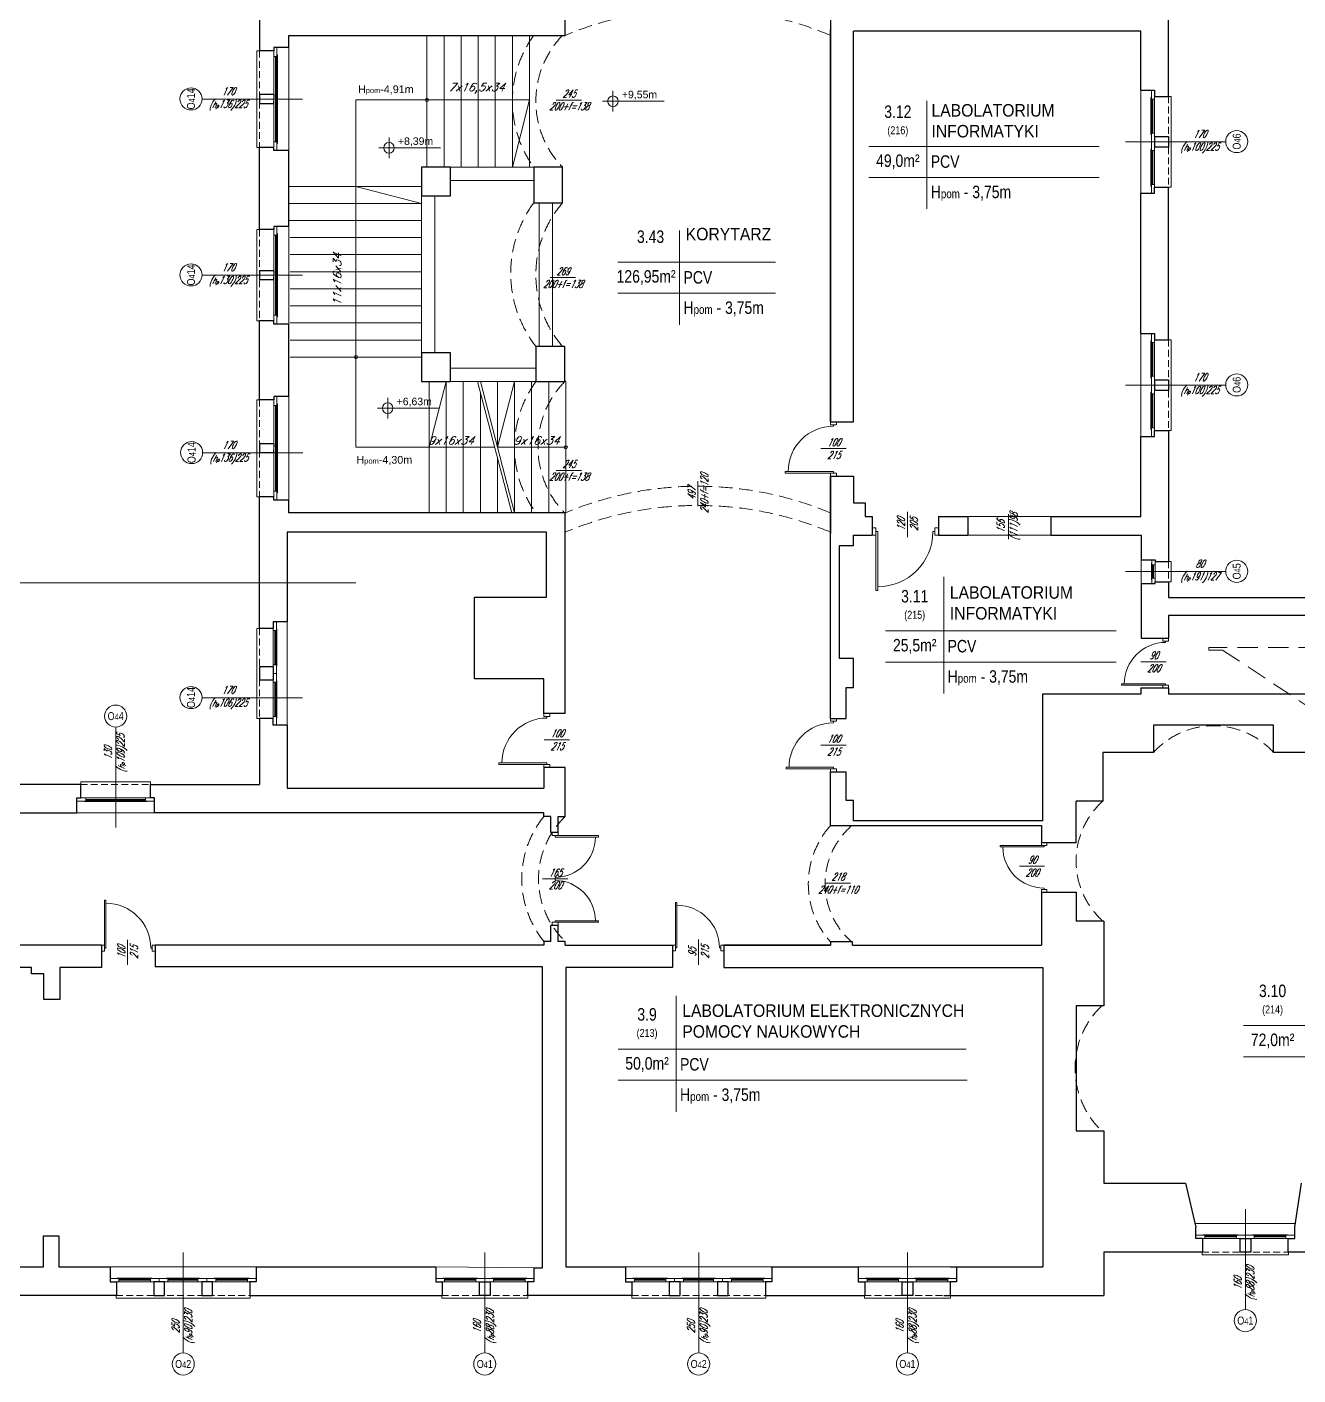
# Model space of a CAD drawing. Header units: millimetres. Extents: x -18485 to 40303, y -22087 to 35064.
# Drawn here: x 11723 to 14104, y -2939 to -413 of the extents above; entities that cross this region are included whole.
import ezdxf
from ezdxf.enums import TextEntityAlignment as Align

# ---------------------------------------------------------------- set-up
doc = ezdxf.new("R2010")
doc.units = ezdxf.units.MM
doc.linetypes.add('DASHED', pattern=[19.05, 12.7, -6.35])
doc.layers.get('0').update_dxf_attribs({"lineweight": 25})
for name, color, linetype, lineweight in [('03-01_okna', 5, 'Continuous', 15), ('03_drzwi', 1, 'Continuous', 0), ('04-1_widok', 251, 'Continuous', 5), ('04-2_nad', 251, 'DASHED', 5), ('05-03_opis', 10, 'Continuous', 5), ('21 piętro II - ściany', 2, 'Continuous', 30), ('inw03-02_schody', 6, 'Continuous', 5)]:
    doc.layers.add(name, color=color, linetype=linetype, lineweight=lineweight)
doc.styles.add('arial', font='arial.ttf')
doc.styles.add('ariel', font='arial.ttf', dxfattribs={"width": 0.8})
doc.styles.add('ariel_wym', font='simplex.shx', dxfattribs={"width": 0.65, "oblique": 25})

# ---------------------------------------------------------------- blocks, each defined once
blk = doc.blocks.new('*U1445')
blk.add_line((0, 0.375), (0, 0.4))
at = {"ltscale": 0.8}
blk.add_lwpolyline([(-0.05, 0.4), (-0.05, 0.45), (0.05, 0.45), (0.05, 0.4)], close=True, dxfattribs=at)
blk.add_lwpolyline([(0, -0.4), (0, -0.375), (-0.8, -0.375), (-0.8, -0.4), (-0.05, -0.4), (0.05, -0.4), (0.05, -0.45), (-0.05, -0.45), (-0.05, -0.4)])
blk.add_arc((0, -0.375), 0.75, 90, 180)
blk = doc.blocks.new('*U1446')
for p, q in [((0, -0.025), (0, 0.025)), ((0, -0.675), (0, -0.7))]:
    blk.add_line(p, q)
for points in [[(0, 0.7), (0, 0.675), (0.7, 0.675), (0.7, 0.7), (0.05, 0.7), (-0.05, 0.7), (-0.05, 0.75), (0.05, 0.75), (0.05, 0.7)], [(0, -0.7), (0, -0.675), (0.7, -0.675), (0.7, -0.7), (0.05, -0.7), (-0.05, -0.7), (-0.05, -0.75), (0.05, -0.75), (0.05, -0.7)]]:
    blk.add_lwpolyline(points)
for centre, start, end in [((0, 0.675), 270, 0), ((0, -0.675), 0, 90)]:
    blk.add_arc(centre, 0.65, start, end)
blk = doc.blocks.new('kota rzutowa')
at = {"ltscale": 0.5}
for p, q in [((-20.6, 0), (102.8, 0)), ((0, -20.6), (0, 20.6))]:
    blk.add_line(p, q, dxfattribs=at)
blk.add_circle((0, 0), 10.6, dxfattribs=at)
at = {"ltscale": 0.5, "style": 'arial'}
blk.add_attdef('POZ._POSADKI_WYKOŃCZONWJ', text='', height=15, dxfattribs=at).set_placement((17.9, 1.4), align=Align.BOTTOM_LEFT)
blk.add_attdef('POZ._POSADZKI_KONSTRUKCJA', text='', height=15, dxfattribs=at).set_placement((17, -5), align=Align.TOP_LEFT)

msp = doc.modelspace()

# ---------------------------------------------------------------- linework, layer by layer
at = {"layer": '03-01_okna', "linetype": 'Continuous', "lineweight": 0}
for p, q in [((12158.6, -457.4), (12153.6, -457.4)), ((12153.6, -457.4), (12153.6, -638.4)), ((12185.6, -627.9), (12185.6, -467.9)), ((12188.6, -467.9), (12188.6, -627.9)), ((12192.6, -468.9), (12188.6, -468.9)), ((12190.1, -468.9), (12190.1, -626.9)), ((12190.6, -468.9), (12190.6, -626.9)), ((13828.6, -548.9), (13832.6, -548.9)), ((13830.6, -548.9), (13830.6, -610.4)), ((13831.1, -548.9), (13831.1, -610.4)), ((13832.6, -547.9), (13832.6, -611.4)), ((13835.6, -611.4), (13835.6, -547.9)), ((13861.6, -542.9), (13866.6, -542.9)), ((13866.6, -542.9), (13866.6, -712.9)), ((12192.6, -626.9), (12188.6, -626.9)), ((13828.6, -610.4), (13832.6, -610.4)), ((12158.6, -638.4), (12153.6, -638.4)), ((13828.6, -645.4), (13832.6, -645.4)), ((13830.6, -706.9), (13830.6, -645.4)), ((13831.1, -706.9), (13831.1, -645.4)), ((13832.6, -707.9), (13832.6, -644.4)), ((13835.6, -644.4), (13835.6, -707.9)), ((13828.6, -706.9), (13832.6, -706.9)), ((13861.6, -712.9), (13866.6, -712.9)), ((12153.6, -792.4), (12153.6, -963.4)), ((12158.6, -792.4), (12153.6, -792.4)), ((12185.6, -952.9), (12185.6, -802.9)), ((12188.6, -802.9), (12188.6, -952.9)), ((12192.6, -803.9), (12188.6, -803.9)), ((12190.1, -803.9), (12190.1, -951.9)), ((12190.6, -803.9), (12190.6, -951.9)), ((12192.6, -951.9), (12188.6, -951.9)), ((12158.6, -963.4), (12153.6, -963.4)), ((13828.6, -1004.9), (13832.6, -1004.9)), ((13830.6, -1004.9), (13830.6, -1066.4)), ((13831.1, -1004.9), (13831.1, -1066.4)), ((13832.6, -1003.9), (13832.6, -1067.4)), ((13835.6, -1067.4), (13835.6, -1003.9)), ((13861.6, -998.9), (13866.6, -998.9)), ((13866.6, -998.9), (13866.6, -1168.9)), ((13828.6, -1066.4), (13832.6, -1066.4)), ((12158.6, -1111.4), (12153.6, -1111.4)), ((12153.6, -1111.4), (12153.6, -1293.4)), ((13828.6, -1101.4), (13832.6, -1101.4)), ((13830.6, -1162.9), (13830.6, -1101.4)), ((13831.1, -1162.9), (13831.1, -1101.4)), ((13832.6, -1163.9), (13832.6, -1100.4)), ((13835.6, -1100.4), (13835.6, -1163.9)), ((12185.6, -1282.9), (12185.6, -1121.9)), ((12188.6, -1121.9), (12188.6, -1282.9)), ((12192.6, -1122.9), (12188.6, -1122.9)), ((12190.1, -1122.9), (12190.1, -1281.9)), ((12190.6, -1122.9), (12190.6, -1281.9)), ((13828.6, -1162.9), (13832.6, -1162.9)), ((13861.6, -1168.9), (13866.6, -1168.9)), ((12192.6, -1281.9), (12188.6, -1281.9)), ((12158.6, -1293.4), (12153.6, -1293.4)), ((13861.6, -1414.4), (13866.6, -1414.4)), ((13866.6, -1414.4), (13866.6, -1452.4)), ((13829.6, -1421.8), (13833.6, -1421.8)), ((13831.6, -1421.8), (13831.6, -1445)), ((13832.1, -1421.8), (13832.1, -1445)), ((13833.6, -1420.8), (13833.6, -1446)), ((13836.6, -1446), (13836.6, -1420.8)), ((13829.6, -1445), (13833.6, -1445)), ((13861.6, -1452.4), (13866.6, -1452.4)), ((12153.6, -1539.9), (12153.6, -1708.9)), ((12158.6, -1539.9), (12153.6, -1539.9)), ((12184.6, -1607.9), (12184.6, -1543.9)), ((12187.6, -1543.9), (12187.6, -1607.9)), ((12191.6, -1544.9), (12187.6, -1544.9)), ((12189.1, -1544.9), (12189.1, -1606.9)), ((12189.6, -1544.9), (12189.6, -1606.9)), ((12191.6, -1606.9), (12187.6, -1606.9)), ((12184.6, -1640.9), (12184.6, -1704.9)), ((12187.6, -1704.9), (12187.6, -1640.9)), ((12191.6, -1641.9), (12187.6, -1641.9)), ((12189.1, -1703.9), (12189.1, -1641.9)), ((12189.6, -1703.9), (12189.6, -1641.9)), ((12158.6, -1708.9), (12153.6, -1708.9)), ((12191.6, -1703.9), (12187.6, -1703.9)), ((11823.9, -1832.4), (11823.9, -1827.4)), ((11823.9, -1827.4), (11954.9, -1827.4)), ((11954.9, -1832.4), (11954.9, -1827.4)), ((11945.4, -1857.4), (11833.4, -1857.4)), ((11833.4, -1860.4), (11945.4, -1860.4)), ((11834.4, -1864.4), (11834.4, -1860.4)), ((11834.4, -1861.9), (11944.4, -1861.9)), ((11834.4, -1862.4), (11944.4, -1862.4)), ((11944.4, -1864.4), (11944.4, -1860.4)), ((13930.7, -2676.1), (13930.7, -2680.1)), ((13930.7, -2678.1), (13988.2, -2678.1)), ((13988.2, -2676.1), (13988.2, -2680.1)), ((14023.2, -2676.1), (14023.2, -2680.1)), ((14080.7, -2678.1), (14023.2, -2678.1)), ((14080.7, -2676.1), (14080.7, -2680.1)), ((13929.7, -2680.1), (13989.2, -2680.1)), ((13989.2, -2683.1), (13929.7, -2683.1)), ((13930.7, -2678.6), (13988.2, -2678.6)), ((14081.7, -2680.1), (14022.2, -2680.1)), ((14022.2, -2683.1), (14081.7, -2683.1)), ((14080.7, -2678.6), (14023.2, -2678.6)), ((13924.7, -2709.1), (13924.7, -2714.1)), ((13924.7, -2714.1), (14086.7, -2714.1)), ((14086.7, -2709.1), (14086.7, -2714.1)), ((11895.4, -2761.4), (11954.4, -2761.4)), ((11954.4, -2764.4), (11895.4, -2764.4)), ((11896.4, -2757.4), (11896.4, -2761.4)), ((11896.4, -2759.4), (11953.4, -2759.4)), ((11896.4, -2759.9), (11953.4, -2759.9)), ((11953.4, -2757.4), (11953.4, -2761.4)), ((12043.5, -2761.4), (11987.4, -2761.4)), ((11987.4, -2764.4), (12043.5, -2764.4)), ((11988.4, -2757.4), (11988.4, -2761.4)), ((12042.5, -2759.4), (11988.4, -2759.4)), ((12042.5, -2759.9), (11988.4, -2759.9)), ((12042.5, -2757.4), (12042.5, -2761.4)), ((12077.2, -2761.4), (12136.4, -2761.4)), ((12136.4, -2764.4), (12077.2, -2764.4)), ((12078.2, -2757.4), (12078.2, -2761.4)), ((12078.2, -2759.4), (12135.4, -2759.4)), ((12078.2, -2759.9), (12135.4, -2759.9)), ((12135.4, -2757.4), (12135.4, -2761.4)), ((12505.4, -2761.4), (12564.4, -2761.4)), ((12564.4, -2764.4), (12505.4, -2764.4)), ((12506.4, -2757.4), (12506.4, -2761.4)), ((12506.4, -2759.4), (12563.4, -2759.4)), ((12506.4, -2759.9), (12563.4, -2759.9)), ((12563.4, -2757.4), (12563.4, -2761.4)), ((12656.4, -2761.4), (12597.4, -2761.4)), ((12597.4, -2764.4), (12656.4, -2764.4)), ((12598.4, -2757.4), (12598.4, -2761.4)), ((12655.4, -2759.4), (12598.4, -2759.4)), ((12655.4, -2759.9), (12598.4, -2759.9)), ((12655.4, -2757.4), (12655.4, -2761.4)), ((12861.1, -2761.4), (12920.1, -2761.4)), ((12920.1, -2764.4), (12861.1, -2764.4)), ((12862.1, -2757.4), (12862.1, -2761.4)), ((12862.1, -2759.4), (12919.1, -2759.4)), ((12862.1, -2759.9), (12919.1, -2759.9)), ((12919.1, -2757.4), (12919.1, -2761.4)), ((13009.2, -2761.4), (12953.1, -2761.4)), ((12953.1, -2764.4), (13009.2, -2764.4)), ((12954.1, -2757.4), (12954.1, -2761.4)), ((13008.2, -2759.4), (12954.1, -2759.4)), ((13008.2, -2759.9), (12954.1, -2759.9)), ((13008.2, -2757.4), (13008.2, -2761.4)), ((13043, -2761.4), (13102.1, -2761.4)), ((13102.1, -2764.4), (13043, -2764.4)), ((13044, -2757.4), (13044, -2761.4)), ((13044, -2759.4), (13101.1, -2759.4)), ((13044, -2759.9), (13101.1, -2759.9)), ((13101.1, -2757.4), (13101.1, -2761.4)), ((13297.1, -2761.4), (13356.1, -2761.4)), ((13356.1, -2764.4), (13297.1, -2764.4)), ((13298.1, -2757.4), (13298.1, -2761.4)), ((13298.1, -2759.4), (13355.1, -2759.4)), ((13298.1, -2759.9), (13355.1, -2759.9)), ((13355.1, -2757.4), (13355.1, -2761.4)), ((13448.1, -2761.4), (13389.1, -2761.4)), ((13389.1, -2764.4), (13448.1, -2764.4)), ((13390.1, -2757.4), (13390.1, -2761.4)), ((13447.1, -2759.4), (13390.1, -2759.4)), ((13447.1, -2759.9), (13390.1, -2759.9)), ((13447.1, -2757.4), (13447.1, -2761.4)), ((11890.4, -2790.4), (11890.4, -2795.4)), ((11890.4, -2795.4), (12141.4, -2795.4)), ((12141.4, -2790.4), (12141.4, -2795.4)), ((12500.4, -2790.4), (12500.4, -2795.4)), ((12500.4, -2795.4), (12661.4, -2795.4)), ((12661.4, -2790.4), (12661.4, -2795.4)), ((12856.1, -2790.4), (12856.1, -2795.4)), ((12856.1, -2795.4), (13107.1, -2795.4)), ((13107.1, -2790.4), (13107.1, -2795.4)), ((13292.1, -2790.4), (13292.1, -2795.4)), ((13292.1, -2795.4), (13453.1, -2795.4)), ((13453.1, -2790.4), (13453.1, -2795.4))]:
    msp.add_line(p, q, dxfattribs=at)
at = {"layer": '03-01_okna', "linetype": 'DASHED'}
for p, q in [((12158.6, -457.4), (12158.6, -638.4)), ((13861.6, -542.9), (13861.6, -712.9)), ((12158.6, -792.4), (12158.6, -963.4)), ((13861.6, -998.9), (13861.6, -1168.9)), ((12158.6, -1111.4), (12158.6, -1293.4)), ((13861.6, -1414.4), (13861.6, -1452.4)), ((12158.6, -1539.9), (12158.6, -1708.9)), ((11823.9, -1832.4), (11954.9, -1832.4)), ((13924.7, -2709.1), (14086.7, -2709.1)), ((11890.4, -2790.4), (12141.4, -2790.4)), ((12500.4, -2790.4), (12661.4, -2790.4)), ((12856.1, -2790.4), (13107.1, -2790.4)), ((13292.1, -2790.4), (13453.1, -2790.4))]:
    msp.add_line(p, q, dxfattribs=at)
at = {"layer": '03-01_okna', "linetype": 'Continuous', "lineweight": 0}
for points in [[(12191.6, -467.9), (12191.6, -451.4), (12185.6, -451.4), (12185.6, -467.9)], [(13829.6, -547.9), (13829.6, -531.4), (13835.6, -531.4), (13835.6, -547.9)], [(12191.6, -644.4), (12191.6, -627.9), (12185.6, -627.9), (12185.6, -644.4)], [(13829.6, -627.9), (13829.6, -611.4), (13835.6, -611.4), (13835.6, -627.9)], [(13829.6, -627.9), (13829.6, -644.4), (13835.6, -644.4), (13835.6, -627.9)], [(13829.6, -707.9), (13829.6, -724.4), (13835.6, -724.4), (13835.6, -707.9)], [(12191.6, -802.9), (12191.6, -786.4), (12185.6, -786.4), (12185.6, -802.9)], [(12191.6, -969.4), (12191.6, -952.9), (12185.6, -952.9), (12185.6, -969.4)], [(13829.6, -1003.9), (13829.6, -987.4), (13835.6, -987.4), (13835.6, -1003.9)], [(13829.6, -1083.9), (13829.6, -1067.4), (13835.6, -1067.4), (13835.6, -1083.9)], [(13829.6, -1083.9), (13829.6, -1100.4), (13835.6, -1100.4), (13835.6, -1083.9)], [(12191.6, -1121.9), (12191.6, -1105.4), (12185.6, -1105.4), (12185.6, -1121.9)], [(13829.6, -1163.9), (13829.6, -1180.4), (13835.6, -1180.4), (13835.6, -1163.9)], [(12191.6, -1299.4), (12191.6, -1282.9), (12185.6, -1282.9), (12185.6, -1299.4)], [(13830.6, -1420.8), (13830.6, -1411.4), (13836.6, -1411.4), (13836.6, -1420.8)], [(13830.6, -1455.4), (13830.6, -1446), (13836.6, -1446), (13836.6, -1455.4)], [(12190.6, -1543.9), (12190.6, -1527.4), (12184.6, -1527.4), (12184.6, -1543.9)], [(12190.6, -1624.4), (12190.6, -1607.9), (12184.6, -1607.9), (12184.6, -1624.4)], [(12190.6, -1624.4), (12190.6, -1640.9), (12184.6, -1640.9), (12184.6, -1624.4)], [(12190.6, -1704.9), (12190.6, -1721.4), (12184.6, -1721.4), (12184.6, -1704.9)], [(11833.4, -1863.4), (11816.9, -1863.4), (11816.9, -1857.4), (11833.4, -1857.4)], [(11961.9, -1863.4), (11945.4, -1863.4), (11945.4, -1857.4), (11961.9, -1857.4)], [(13929.7, -2677.1), (13913.2, -2677.1), (13913.2, -2683.1), (13929.7, -2683.1)], [(14005.7, -2677.1), (13989.2, -2677.1), (13989.2, -2683.1), (14005.7, -2683.1)], [(14005.7, -2677.1), (14022.2, -2677.1), (14022.2, -2683.1), (14005.7, -2683.1)], [(14081.7, -2677.1), (14098.2, -2677.1), (14098.2, -2683.1), (14081.7, -2683.1)], [(11895.4, -2758.4), (11878.9, -2758.4), (11878.9, -2764.4), (11895.4, -2764.4)], [(11970.9, -2758.4), (11954.4, -2758.4), (11954.4, -2764.4), (11970.9, -2764.4)], [(11970.9, -2758.4), (11987.4, -2758.4), (11987.4, -2764.4), (11970.9, -2764.4)], [(12043.5, -2758.4), (12060.4, -2758.4), (12060.4, -2764.4), (12043.5, -2764.4)], [(12077.2, -2758.4), (12060.4, -2758.4), (12060.4, -2764.4), (12077.2, -2764.4)], [(12152.9, -2758.4), (12136.4, -2758.4), (12136.4, -2764.4), (12152.9, -2764.4)], [(12505.4, -2758.4), (12488.9, -2758.4), (12488.9, -2764.4), (12505.4, -2764.4)], [(12580.9, -2758.4), (12564.4, -2758.4), (12564.4, -2764.4), (12580.9, -2764.4)], [(12580.9, -2758.4), (12597.4, -2758.4), (12597.4, -2764.4), (12580.9, -2764.4)], [(12656.4, -2758.4), (12672.9, -2758.4), (12672.9, -2764.4), (12656.4, -2764.4)], [(12861.1, -2758.4), (12844.6, -2758.4), (12844.6, -2764.4), (12861.1, -2764.4)], [(12936.6, -2758.4), (12920.1, -2758.4), (12920.1, -2764.4), (12936.6, -2764.4)], [(12936.6, -2758.4), (12953.1, -2758.4), (12953.1, -2764.4), (12936.6, -2764.4)], [(13009.2, -2758.4), (13026.1, -2758.4), (13026.1, -2764.4), (13009.2, -2764.4)], [(13043, -2758.4), (13026.1, -2758.4), (13026.1, -2764.4), (13043, -2764.4)], [(13118.6, -2758.4), (13102.1, -2758.4), (13102.1, -2764.4), (13118.6, -2764.4)], [(13297.1, -2758.4), (13280.6, -2758.4), (13280.6, -2764.4), (13297.1, -2764.4)], [(13372.6, -2758.4), (13356.1, -2758.4), (13356.1, -2764.4), (13372.6, -2764.4)], [(13372.6, -2758.4), (13389.1, -2758.4), (13389.1, -2764.4), (13372.6, -2764.4)], [(13448.1, -2758.4), (13464.6, -2758.4), (13464.6, -2764.4), (13448.1, -2764.4)]]:
    msp.add_lwpolyline(points, close=True, dxfattribs=at)
for points in [[(12191.6, -464.9), (12192.6, -464.9), (12192.6, -630.9), (12191.6, -630.9)], [(13829.6, -544.9), (13828.6, -544.9), (13828.6, -614.4), (13829.6, -614.4)], [(13829.6, -710.9), (13828.6, -710.9), (13828.6, -641.4), (13829.6, -641.4)], [(12191.6, -799.9), (12192.6, -799.9), (12192.6, -955.9), (12191.6, -955.9)], [(13829.6, -1000.9), (13828.6, -1000.9), (13828.6, -1070.4), (13829.6, -1070.4)], [(13829.6, -1166.9), (13828.6, -1166.9), (13828.6, -1097.4), (13829.6, -1097.4)], [(12191.6, -1118.9), (12192.6, -1118.9), (12192.6, -1285.9), (12191.6, -1285.9)], [(13830.6, -1417.8), (13829.6, -1417.8), (13829.6, -1449), (13830.6, -1449)], [(12190.6, -1540.9), (12191.6, -1540.9), (12191.6, -1610.9), (12190.6, -1610.9)], [(12190.6, -1707.9), (12191.6, -1707.9), (12191.6, -1637.9), (12190.6, -1637.9)], [(11830.4, -1863.4), (11830.4, -1864.4), (11948.4, -1864.4), (11948.4, -1863.4)], [(13926.7, -2677.1), (13926.7, -2676.1), (13992.2, -2676.1), (13992.2, -2677.1)], [(14084.7, -2677.1), (14084.7, -2676.1), (14019.2, -2676.1), (14019.2, -2677.1)], [(11892.4, -2758.4), (11892.4, -2757.4), (11957.4, -2757.4), (11957.4, -2758.4)], [(12046.5, -2758.4), (12046.5, -2757.4), (11984.4, -2757.4), (11984.4, -2758.4)], [(12074.2, -2758.4), (12074.2, -2757.4), (12139.4, -2757.4), (12139.4, -2758.4)], [(12502.4, -2758.4), (12502.4, -2757.4), (12567.4, -2757.4), (12567.4, -2758.4)], [(12659.4, -2758.4), (12659.4, -2757.4), (12594.4, -2757.4), (12594.4, -2758.4)], [(12858.1, -2758.4), (12858.1, -2757.4), (12923.1, -2757.4), (12923.1, -2758.4)], [(13012.2, -2758.4), (13012.2, -2757.4), (12950.1, -2757.4), (12950.1, -2758.4)], [(13040, -2758.4), (13040, -2757.4), (13105.1, -2757.4), (13105.1, -2758.4)], [(13294.1, -2758.4), (13294.1, -2757.4), (13359.1, -2757.4), (13359.1, -2758.4)], [(13451.1, -2758.4), (13451.1, -2757.4), (13386.1, -2757.4), (13386.1, -2758.4)]]:
    msp.add_lwpolyline(points, dxfattribs=at)
at = {"layer": '04-1_widok'}
for p, q in [((12213.6, -644.4), (12213.6, -451.4)), ((13809.6, -724.4), (13809.6, -531.4)), ((12672.6, -675.4), (12516.6, -675.4)), ((12516.6, -700.4), (12672.6, -700.4)), ((12462.6, -729.4), (12462.6, -1023.4)), ((12487.6, -1023.4), (12487.6, -729.4)), ((12682.6, -742.4), (12682.6, -1011.4)), ((12707.6, -742.4), (12707.6, -1011.4)), ((12213.6, -969.4), (12213.6, -786.4)), ((13809.6, -1180.4), (13809.6, -987.4)), ((12516.6, -1052.4), (12676.6, -1052.4)), ((12676.6, -1077.4), (12516.6, -1077.4)), ((12213.6, -1299.4), (12213.6, -1105.4)), ((13485.6, -1330.4), (13641.6, -1330.4)), ((13485.6, -1365.4), (13641.6, -1365.4)), ((13810.6, -1455.4), (13810.6, -1411.4)), ((12210.6, -1721.4), (12210.6, -1527.4)), ((11961.9, -1885.4), (11816.9, -1885.4)), ((14098.2, -2655.1), (13913.2, -2655.1)), ((12152.9, -2736.4), (11878.9, -2736.4)), ((12672.9, -2738.4), (12488.9, -2736.4)), ((13118.6, -2736.4), (12844.6, -2736.4)), ((13464.6, -2736.4), (13280.6, -2736.4))]:
    msp.add_line(p, q, dxfattribs=at)
at = {"layer": '04-2_nad', "ltscale": 3}
msp.add_lwpolyline([(13937, -1575.5), (13937, -1580.5), (13963.1, -1580.5), (14154.5, -1706.8), (14345.9, -1580.5), (14372, -1580.5), (14372, -1575.5)], close=True, dxfattribs=at)
at = {"layer": '04-2_nad', "ltscale": 2}
for centre, radius, start, end in [((12980.1, -1020.9), 642.5, 67.2471, 112.7529), ((12843.3, -551.9), 210.7, 144.1071, 215.8929), ((12854.1, -551.9), 177.5, 135.9181, 224.0819), ((12852.5, -874.2), 223, 143.7573, 217.9466), ((12882.5, -876.9), 205.9, 139.215, 220.785), ((12845.7, -1200.4), 209.1, 143.9706, 216.0294), ((12856.9, -1200.4), 176.3, 135.7561, 224.2439), ((12980.1, -1915.9), 642.5, 67.2471, 112.7529), ((12980.1, -1951.9), 642.5, 67.2471, 112.7529), ((13946.1, -1874), 151.6, 42.075, 137.925), ((13840.2, -1975.9), 151.6, 132.075, 227.925), ((12836.1, -2009.4), 185.9, 141.0088, 218.9912), ((12843.5, -2009.4), 161.9, 133.7211, 226.2789), ((13350.5, -2018.4), 163.5, 138.205, 221.795), ((13361.8, -2018.4), 143.4, 130.5229, 229.4771), ((13848.5, -2364.4), 161.9, 133.7211, 226.2789)]:
    msp.add_arc(centre, radius, start, end, dxfattribs=at)
at = {"layer": '05-03_opis', "lineweight": 0}
for p, q in [((12239.3, -547.9), (12051.3, -547.9)), ((12762, -549.6), (12714.8, -549.6)), ((13780.9, -627.9), (13968.9, -627.9)), ((12239.3, -877.9), (12051.3, -877.9)), ((12750.6, -882.4), (12703.4, -882.4)), ((13780.9, -1083.9), (13968.9, -1083.9)), ((12240.3, -1210.9), (12052.3, -1210.9)), ((13257.8, -1202.9), (13210.6, -1202.9)), ((12762, -1243.6), (12714.8, -1243.6)), ((12980.2, -1263.7), (12980.2, -1310.9)), ((13372.8, -1321.5), (13372.8, -1368.7)), ((13562, -1325.7), (13562, -1372.9)), ((13780.9, -1433.4), (13968.9, -1433.4)), ((13857.2, -1602.4), (13810, -1602.4)), ((12239.3, -1669.9), (12051.3, -1669.9)), ((11889.4, -1913), (11889.4, -1725)), ((12739.6, -1748.7), (12692.4, -1748.7)), ((13257.8, -1758.8), (13210.6, -1758.8)), ((13629.5, -1985.4), (13582.3, -1985.4)), ((12736.3, -2009.4), (12689.1, -2009.4)), ((13265.8, -2017.3), (13218.6, -2017.3)), ((11911.8, -2123.4), (11911.8, -2170.6)), ((12981.5, -2123.1), (12981.5, -2170.3)), ((14005.7, -2628.5), (14005.7, -2816.5)), ((12015.9, -2709.8), (12015.9, -2897.8)), ((12580.9, -2709.8), (12580.9, -2897.8)), ((12981.6, -2709.8), (12981.6, -2897.8)), ((13372.6, -2709.8), (13372.6, -2897.8))]:
    msp.add_line(p, q, dxfattribs=at)
at = {"layer": '05-03_opis'}
for p, q in [((13409.1, -551.1), (13409.1, -753.7)), ((13300.2, -636.5), (13731.9, -636.5)), ((13300.2, -694.8), (13731.9, -694.8)), ((12945.9, -794), (12945.9, -970.7)), ((12830.1, -853.4), (13125.3, -853.4)), ((12830, -911.8), (13125.3, -911.8)), ((11097.5, -1454.6), (12339.4, -1454.6)), ((13440.7, -1443.1), (13440.7, -1661.9)), ((13331.8, -1544.6), (13763.5, -1544.6)), ((13331.8, -1603), (13763.5, -1603)), ((12939.4, -2228.3), (12939.4, -2445.6)), ((14002.3, -2284.2), (14413.3, -2284.2)), ((12830.5, -2328.3), (13482.4, -2328.3)), ((14002.3, -2342.5), (14415.8, -2342.5)), ((12830.5, -2386.7), (13484.6, -2386.7))]:
    msp.add_line(p, q, dxfattribs=at)
at = {"layer": '05-03_opis', "lineweight": 0}
for centre in [(12030.6, -547.4), (13989.6, -627.4), (12030.6, -877.4), (13989.6, -1083.4), (12031.6, -1210.4), (13989.6, -1432.9), (12030.6, -1669.4), (11889.4, -1704.3), (14005.7, -2837.2), (12015.9, -2918.5), (12580.9, -2918.5), (12981.6, -2918.5), (13372.6, -2918.5)]:
    msp.add_circle(centre, 20.7, dxfattribs=at)
at = {"layer": '21 piętro II - ściany'}
for p, q in [((12159.6, -213.9), (12158.6, -457.4)), ((13861.6, -542.9), (13861.6, -282.9)), ((12731.6, -428.4), (12731.6, -316.4)), ((13228.6, -355.4), (13228.6, -1152.4)), ((12213.6, -428.4), (12731.6, -428.4)), ((12213.6, -451.4), (12213.6, -428.4)), ((12216.6, -428.4), (12731.6, -428.4)), ((13228.6, -1152.4), (13228.6, -418)), ((13809.6, -420.4), (13271.6, -420.4)), ((13271.6, -1152.4), (13271.6, -420.4)), ((13809.6, -531.4), (13809.6, -420.4)), ((12185.6, -451.4), (12185.6, -457.4)), ((12213.6, -451.4), (12185.6, -451.4)), ((12185.6, -457.4), (12158.6, -457.4)), ((12159.6, -556.4), (12159.6, -539.4)), ((12185.6, -539.4), (12159.6, -539.4)), ((12185.6, -539.4), (12185.6, -544.9)), ((12185.6, -556.4), (12185.6, -550.9)), ((13809.6, -531.4), (13835.6, -531.4)), ((13835.6, -531.4), (13835.6, -542.9)), ((13835.6, -542.9), (13861.6, -542.9)), ((12185.6, -556.4), (12159.6, -556.4)), ((13835.6, -617.9), (13835.6, -637.9)), ((13835.6, -617.9), (13861.6, -617.9)), ((13861.6, -617.9), (13861.6, -637.9)), ((12158.6, -792.4), (12158.6, -638.4)), ((12185.6, -638.4), (12158.6, -638.4)), ((12185.6, -644.4), (12185.6, -638.4)), ((12213.6, -644.4), (12185.6, -644.4)), ((12213.6, -786.4), (12213.6, -644.4)), ((13861.6, -637.9), (13835.6, -637.9)), ((12462.6, -675.4), (12462.6, -729.4)), ((12516.6, -675.4), (12462.6, -675.4)), ((12516.6, -729.4), (12516.6, -675.4)), ((12672.6, -675.4), (12672.6, -742.4)), ((12726.6, -675.4), (12672.6, -675.4)), ((12726.6, -742.4), (12726.6, -675.4)), ((12462.6, -729.4), (12516.6, -729.4)), ((13809.6, -987.4), (13809.6, -724.4)), ((13809.6, -724.4), (13835.6, -724.4)), ((13835.6, -724.4), (13835.6, -712.9)), ((13835.6, -712.9), (13861.6, -712.9)), ((13861.6, -998.9), (13861.6, -712.9)), ((12672.6, -742.4), (12726.6, -742.4)), ((12185.6, -792.4), (12158.6, -792.4)), ((12185.6, -786.4), (12185.6, -792.4)), ((12213.6, -786.4), (12185.6, -786.4)), ((12159.6, -886.4), (12159.6, -869.4)), ((12185.6, -869.4), (12159.6, -869.4)), ((12185.6, -869.4), (12185.6, -874.9)), ((12185.6, -886.4), (12185.6, -880.9)), ((12185.6, -886.4), (12159.6, -886.4)), ((12185.6, -963.4), (12158.6, -963.4)), ((12158.6, -1111.4), (12158.6, -963.4)), ((12185.6, -969.4), (12185.6, -963.4)), ((12213.6, -969.4), (12185.6, -969.4)), ((12213.6, -1105.4), (12213.6, -969.4)), ((13809.6, -987.4), (13835.6, -987.4)), ((13835.6, -987.4), (13835.6, -998.9)), ((13835.6, -998.9), (13861.6, -998.9)), ((12516.6, -1023.4), (12462.6, -1023.4)), ((12462.6, -1023.4), (12462.6, -1077.4)), ((12516.6, -1077.4), (12516.6, -1023.4)), ((12676.6, -1011.4), (12676.6, -1077.4)), ((12730.6, -1011.4), (12676.6, -1011.4)), ((12730.6, -1077.4), (12730.6, -1011.4)), ((12462.6, -1077.4), (12516.6, -1077.4)), ((12676.6, -1077.4), (12730.6, -1077.4)), ((12732.6, -1077.4), (12730.6, -1077.4)), ((13835.6, -1073.9), (13835.6, -1093.9)), ((13835.6, -1073.9), (13861.6, -1073.9)), ((13861.6, -1073.9), (13861.6, -1093.9)), ((12185.6, -1111.4), (12158.6, -1111.4)), ((12185.6, -1105.4), (12185.6, -1111.4)), ((12213.6, -1105.4), (12185.6, -1105.4)), ((13861.6, -1093.9), (13835.6, -1093.9)), ((13228.6, -1152.4), (13271.6, -1152.4)), ((13809.6, -1330.4), (13809.6, -1180.4)), ((13809.6, -1180.4), (13835.6, -1180.4)), ((13835.6, -1180.4), (13835.6, -1168.9)), ((13835.6, -1168.9), (13861.6, -1168.9)), ((13861.6, -1168.9), (13861.6, -1414.4)), ((12159.6, -1210.9), (12159.6, -1193.9)), ((12185.6, -1193.9), (12159.6, -1193.9)), ((12185.6, -1210.9), (12159.6, -1210.9)), ((12185.6, -1193.9), (12185.6, -1199.4)), ((12185.6, -1210.9), (12185.6, -1205.4)), ((13228.6, -1254.4), (13271.6, -1254.4)), ((13228.6, -1254.4), (13228.6, -1361.9)), ((13228.6, -1708.4), (13228.6, -1254.4)), ((13271.6, -1254.4), (13271.6, -1304.4)), ((12185.6, -1293.4), (12158.6, -1293.4)), ((12158.6, -1539.9), (12158.6, -1293.4)), ((12185.6, -1299.4), (12185.6, -1293.4)), ((12213.6, -1299.4), (12185.6, -1299.4)), ((12213.6, -1323.4), (12213.6, -1299.4)), ((13271.6, -1304.4), (13293.6, -1304.4)), ((13293.6, -1304.4), (13293.6, -1330.4)), ((12730.6, -1323.4), (12213.6, -1323.4)), ((12732.6, -1323.4), (12730.6, -1323.4)), ((12731.6, -1699.4), (12731.6, -1323.4)), ((13293.6, -1330.4), (13306.6, -1330.4)), ((13306.6, -1330.4), (13306.6, -1365.4)), ((13430.6, -1330.4), (13485.6, -1330.4)), ((13430.6, -1330.4), (13430.6, -1365.4)), ((13485.6, -1330.4), (13485.6, -1365.4)), ((13641.6, -1330.4), (13809.6, -1330.4)), ((13641.6, -1330.4), (13641.6, -1365.4)), ((12696.6, -1359.4), (12210.6, -1359.4)), ((12210.6, -1359.4), (12210.6, -1527.4)), ((12696.6, -1481.4), (12696.6, -1359.4)), ((13228.6, -1708.4), (13228.6, -1384.4)), ((13245.6, -1596.4), (13245.6, -1384.4)), ((13245.6, -1384.4), (13271.6, -1384.4)), ((13271.6, -1384.4), (13271.6, -1365.4)), ((13271.6, -1365.4), (13306.6, -1365.4)), ((13430.6, -1365.4), (13485.6, -1365.4)), ((13641.6, -1365.4), (13810.6, -1365.4)), ((13810.6, -1365.4), (13810.6, -1411.4)), ((13810.6, -1411.4), (13836.6, -1411.4)), ((13836.6, -1411.4), (13836.6, -1414.4)), ((13836.6, -1414.4), (13861.6, -1414.4)), ((13810.6, -1455.4), (13810.6, -1558.4)), ((13810.6, -1455.4), (13836.6, -1455.4)), ((13836.6, -1455.4), (13836.6, -1452.4)), ((13836.6, -1452.4), (13861.6, -1452.4)), ((13861.6, -1452.4), (13861.6, -1481.7)), ((12561.6, -1634.4), (12561.6, -1481.4)), ((12561.6, -1481.4), (12696.6, -1481.4)), ((13861.6, -1481.7), (15834.5, -1481.7)), ((13861.6, -1515.4), (13861.6, -1558.4)), ((14545.6, -1515.4), (13861.6, -1515.4)), ((12184.6, -1539.9), (12158.6, -1539.9)), ((12210.6, -1527.4), (12184.6, -1527.4)), ((12184.6, -1527.4), (12184.6, -1539.9)), ((13810.6, -1558.4), (13861.6, -1558.4)), ((12184.6, -1611.9), (12158.6, -1611.9)), ((12158.6, -1611.9), (12158.6, -1636.9)), ((12184.6, -1611.9), (12184.6, -1636.9)), ((13271.6, -1596.4), (13245.6, -1596.4)), ((13271.6, -1650.4), (13271.6, -1596.4)), ((12184.6, -1636.9), (12158.6, -1636.9)), ((12691.6, -1634.4), (12561.6, -1634.4)), ((12691.6, -1699.4), (12691.6, -1634.4)), ((13257.6, -1708.4), (13257.6, -1650.4)), ((13257.6, -1650.4), (13271.6, -1650.4)), ((13809.6, -1663.4), (13625.6, -1663.4)), ((13625.6, -1663.4), (13625.6, -1900.4)), ((13809.6, -1651.4), (13861.6, -1651.4)), ((13809.6, -1651.4), (13809.6, -1663.4)), ((13861.6, -1651.4), (13861.6, -1663.4)), ((14545.6, -1663.4), (13861.6, -1663.4)), ((12184.6, -1708.9), (12158.6, -1708.9)), ((12158.6, -1708.9), (12158.6, -1832.4)), ((12184.6, -1721.4), (12184.6, -1708.9)), ((12731.6, -1699.4), (12691.6, -1699.4)), ((13228.6, -1708.4), (13257.6, -1708.4)), ((12210.6, -1721.4), (12184.6, -1721.4)), ((12210.6, -1721.4), (12210.6, -1839.4)), ((13833.6, -1721.4), (13833.6, -1772.4)), ((14058.6, -1721.4), (13833.6, -1721.4)), ((14058.6, -1772.4), (14058.6, -1721.4)), ((13833.6, -1772.4), (13738.6, -1772.4)), ((13738.6, -1772.4), (13738.6, -1863.4)), ((14222.6, -1772.4), (14058.6, -1772.4)), ((12731.6, -1800.4), (12691.6, -1800.4)), ((12691.6, -1800.4), (12691.6, -1839.4)), ((12731.6, -1892.4), (12731.6, -1800.4)), ((13228.6, -1808.4), (13257.6, -1808.4)), ((13228.6, -1909.4), (13228.6, -1808.4)), ((13257.6, -1862.4), (13257.6, -1808.4)), ((11823.9, -1832.4), (11455.9, -1832.4)), ((11823.9, -1857.4), (11823.9, -1832.4)), ((11954.9, -1857.4), (11954.9, -1832.4)), ((11954.9, -1832.4), (12158.6, -1832.4)), ((12210.6, -1839.4), (12691.6, -1839.4)), ((11816.9, -1885.4), (11816.9, -1857.4)), ((11816.9, -1857.4), (11823.9, -1857.4)), ((11961.9, -1857.4), (11954.9, -1857.4)), ((11961.9, -1885.4), (11961.9, -1857.4)), ((13271.6, -1862.4), (13257.6, -1862.4)), ((13271.6, -1900.4), (13271.6, -1862.4)), ((13738.6, -1863.4), (13688.6, -1863.4)), ((13688.6, -1941.4), (13688.6, -1863.4)), ((11462.9, -1885.4), (11816.9, -1885.4)), ((12691.6, -1885.4), (11961.9, -1885.4)), ((12691.6, -1892.4), (12691.6, -1885.4)), ((12704.6, -1892.4), (12691.6, -1892.4)), ((12704.6, -1922.4), (12704.6, -1892.4)), ((12718.6, -1892.4), (12731.6, -1892.4)), ((12718.6, -1922.4), (12718.6, -1892.4)), ((13228.6, -1909.4), (13623.6, -1909.4)), ((13625.6, -1900.4), (13271.6, -1900.4)), ((13623.6, -1909.4), (13623.6, -1941.4)), ((12718.6, -1922.4), (12704.6, -1922.4)), ((13623.6, -1941.4), (13688.6, -1941.4)), ((13623.6, -2034.4), (13688.6, -2034.4)), ((13623.6, -2034.4), (13623.6, -2133.4)), ((13623.6, -2034.4), (13688.6, -2034.4)), ((13688.6, -2034.4), (13688.6, -2088.4)), ((12718.6, -2096.4), (12704.6, -2096.4)), ((12704.6, -2126.4), (12704.6, -2096.4)), ((12718.6, -2126.4), (12718.6, -2096.4)), ((13740.6, -2088.4), (13688.6, -2088.4)), ((13740.6, -2088.4), (13740.6, -2247.4)), ((11862.6, -2133.4), (11011.9, -2133.4)), ((11862.6, -2133.4), (11862.6, -2175.4)), ((12691.6, -2133.4), (11963.6, -2133.4)), ((11963.6, -2133.4), (11963.6, -2173.4)), ((12704.6, -2126.4), (12691.6, -2126.4)), ((12691.6, -2126.4), (12691.6, -2133.4)), ((12731.6, -2126.4), (12718.6, -2126.4)), ((12731.6, -2133.4), (12731.6, -2126.4)), ((12731.6, -2133.4), (12932.6, -2133.4)), ((12932.6, -2133.4), (12932.6, -2175.4)), ((13028.6, -2133.4), (13228.6, -2133.4)), ((13228.6, -2133.4), (13028.6, -2133.4)), ((13028.6, -2133.4), (13028.6, -2175.4)), ((13269.6, -2127.4), (13228.6, -2127.4)), ((13228.6, -2127.4), (13228.6, -2133.4)), ((13269.6, -2133.4), (13269.6, -2127.4)), ((13269.6, -2133.4), (13623.6, -2133.4)), ((11731.9, -2175.4), (11011.9, -2175.4)), ((11731.9, -2187.4), (11731.9, -2175.4)), ((11754.9, -2187.4), (11731.9, -2187.4)), ((11754.9, -2235.4), (11754.9, -2187.4)), ((11862.6, -2175.4), (11784.9, -2175.4)), ((11784.9, -2175.4), (11784.9, -2235.4)), ((11963.6, -2173.4), (12688.6, -2173.4)), ((12688.6, -2173.4), (12688.6, -2738.4)), ((12932.6, -2175.4), (12732.6, -2175.4)), ((12732.6, -2175.4), (12732.6, -2736.4)), ((13028.6, -2175.4), (13626.6, -2175.4)), ((13626.6, -2175.4), (13626.6, -2736.4)), ((11784.9, -2235.4), (11754.9, -2235.4)), ((13740.6, -2247.4), (13688.6, -2247.4)), ((13688.6, -2247.4), (13688.6, -2481.4)), ((13688.6, -2481.4), (13740.6, -2481.4)), ((13740.6, -2481.4), (13740.6, -2579.4)), ((13740.6, -2579.4), (13893.6, -2579.4)), ((13893.6, -2579.4), (13913.2, -2662.1)), ((14098.2, -2662.1), (14110.6, -2579.4)), ((13913.2, -2683.1), (13913.2, -2662.1)), ((14098.2, -2683.1), (14098.2, -2662.1)), ((11753.9, -2736.4), (11753.9, -2678.4)), ((11753.9, -2678.4), (11782.9, -2678.4)), ((11782.9, -2678.4), (11782.9, -2736.4)), ((13925.7, -2683.1), (13913.2, -2683.1)), ((13925.7, -2683.1), (13925.7, -2709.1)), ((13995.7, -2709.1), (13995.7, -2683.1)), ((13995.7, -2683.1), (14015.7, -2683.1)), ((14015.7, -2683.1), (14015.7, -2709.1)), ((14085.7, -2709.1), (14085.7, -2683.1)), ((14085.7, -2683.1), (14098.2, -2683.1)), ((13740.6, -2709.1), (13740.6, -2790.4)), ((13925.7, -2709.1), (13740.6, -2709.1)), ((14015.7, -2709.1), (13995.7, -2709.1)), ((14207.1, -2709.1), (14085.7, -2709.1)), ((11652.9, -2736.4), (11753.9, -2736.4)), ((11782.9, -2736.4), (11878.9, -2736.4)), ((11878.9, -2736.4), (11878.9, -2764.4)), ((12152.9, -2736.4), (12152.9, -2764.4)), ((12152.9, -2736.4), (12488.9, -2736.4)), ((12488.9, -2736.4), (12488.9, -2764.4)), ((12672.9, -2738.4), (12689, -2738.4)), ((12672.9, -2738.4), (12672.9, -2764.4)), ((12732.6, -2736.4), (12844.6, -2736.4)), ((12844.6, -2736.4), (12844.6, -2764.4)), ((13116.6, -2736.4), (13280.6, -2736.4)), ((13118.6, -2736.4), (13118.6, -2764.4)), ((13280.6, -2736.4), (13280.6, -2764.4)), ((13452.6, -2736.4), (13626.6, -2736.4)), ((13464.6, -2736.4), (13464.6, -2764.4)), ((11878.9, -2764.4), (11890.9, -2764.4)), ((11890.9, -2764.4), (11890.9, -2790.4)), ((11980.9, -2764.4), (11960.9, -2764.4)), ((11960.9, -2764.4), (11960.9, -2790.4)), ((11980.9, -2790.4), (11980.9, -2764.4)), ((12070.9, -2764.4), (12050.9, -2764.4)), ((12050.9, -2764.4), (12050.9, -2790.4)), ((12070.9, -2790.4), (12070.9, -2764.4)), ((12152.9, -2764.4), (12140.9, -2764.4)), ((12140.9, -2764.4), (12140.9, -2790.4)), ((12488.9, -2764.4), (12500.9, -2764.4)), ((12500.9, -2764.4), (12500.9, -2790.4)), ((12570.9, -2790.4), (12570.9, -2764.4)), ((12570.9, -2764.4), (12590.9, -2764.4)), ((12590.9, -2764.4), (12590.9, -2790.4)), ((12672.9, -2764.4), (12660.9, -2764.4)), ((12660.9, -2764.4), (12660.9, -2790.4)), ((12844.6, -2764.4), (12856.6, -2764.4)), ((12856.6, -2764.4), (12856.6, -2790.4)), ((12946.6, -2764.4), (12926.6, -2764.4)), ((12926.6, -2764.4), (12926.6, -2790.4)), ((12946.6, -2790.4), (12946.6, -2764.4)), ((13036.6, -2764.4), (13016.6, -2764.4)), ((13016.6, -2764.4), (13016.6, -2790.4)), ((13036.6, -2790.4), (13036.6, -2764.4)), ((13118.6, -2764.4), (13106.6, -2764.4)), ((13106.6, -2764.4), (13106.6, -2790.4)), ((13280.6, -2764.4), (13292.6, -2764.4)), ((13292.6, -2764.4), (13292.6, -2790.4)), ((13362.6, -2790.4), (13362.6, -2764.4)), ((13362.6, -2764.4), (13382.6, -2764.4)), ((13382.6, -2764.4), (13382.6, -2790.4)), ((13464.6, -2764.4), (13452.6, -2764.4)), ((13452.6, -2764.4), (13452.6, -2790.4)), ((11890.9, -2790.4), (11640.9, -2790.4)), ((11960.9, -2790.4), (11980.9, -2790.4)), ((12050.9, -2790.4), (12070.9, -2790.4)), ((12140.9, -2790.4), (12500.9, -2790.4)), ((12590.9, -2790.4), (12570.9, -2790.4)), ((12856.6, -2790.4), (12658.9, -2790.4)), ((12926.6, -2790.4), (12946.6, -2790.4)), ((13016.6, -2790.4), (13036.6, -2790.4)), ((13106.6, -2790.4), (13292.6, -2790.4)), ((13382.6, -2790.4), (13362.6, -2790.4)), ((13440.6, -2790.4), (13740.6, -2790.4))]:
    msp.add_line(p, q, dxfattribs=at)
at = {"layer": 'inw03-02_schody'}
for p, q in [((12472.6, -428.4), (12472.6, -675.4)), ((12504.6, -675.4), (12504.6, -428.4)), ((12536.6, -675.4), (12536.6, -428.4)), ((12568.6, -675.4), (12568.6, -428.4)), ((12600.6, -675.4), (12600.6, -428.4)), ((12632.6, -675.4), (12632.6, -428.4)), ((12664.6, -675.4), (12664.6, -428.4)), ((12339.6, -549.4), (12339.6, -1200.4)), ((12339.6, -549.4), (12664.6, -549.4)), ((12664.6, -549.4), (12632.6, -675.4)), ((12379.6, -711.4), (12213.6, -711.4)), ((12339.6, -711.4), (12462.6, -743.4)), ((12379.6, -711.4), (12462.6, -711.4)), ((12296.6, -743.4), (12213.6, -743.4)), ((12296.6, -743.4), (12462.6, -743.4)), ((12213.6, -775.4), (12462.6, -775.4)), ((12216.6, -807.4), (12462.6, -807.4)), ((12216.6, -839.4), (12462.6, -839.4)), ((12216.6, -871.4), (12462.6, -871.4)), ((12216.6, -903.4), (12462.6, -903.4)), ((12216.6, -935.4), (12462.6, -935.4)), ((12216.6, -967.4), (12462.6, -967.4)), ((12216.6, -999.4), (12462.6, -999.4)), ((12216.6, -1031.4), (12462.6, -1031.4)), ((12476.6, -1077.4), (12476.6, -1323.4)), ((12476.6, -1200.4), (12508.6, -1077.4)), ((12508.6, -1077.4), (12508.6, -1323.4)), ((12540.6, -1077.4), (12540.6, -1323.4)), ((12567.4, -1077.4), (12631.4, -1323.4)), ((12572.6, -1077.4), (12636.6, -1323.4)), ((12604.6, -1077.4), (12604.6, -1200.4)), ((12604.6, -1200.4), (12636.6, -1077.4)), ((12636.6, -1077.4), (12636.6, -1323.4)), ((12668.6, -1323.4), (12668.6, -1077.4)), ((12700.6, -1077.4), (12700.6, -1323.4)), ((12732.6, -1323.4), (12732.6, -1077.4)), ((12572.6, -1097.2), (12572.6, -1323.4)), ((12339.6, -1200.4), (12599.4, -1200.4)), ((12604.6, -1200.4), (12732.6, -1200.4)), ((12604.6, -1220.2), (12604.6, -1323.4))]:
    msp.add_line(p, q, dxfattribs=at)
for centre in [(12472.6, -549.4), (12339.6, -1031.4), (12732.6, -1200.4)]:
    msp.add_circle(centre, 3, dxfattribs=at)

# ---------------------------------------------------------------- block references
at = {"layer": '03_drzwi'}
for name, p, xscale, yscale, zscale in [('*U1445', (13234.2, -1203.4), 113.3330819199218, 113.3330819199218, 113.3330819199218), ('*U1445', (13856.4, -1604.9), 103.3333333332939, 103.3333333332939, 103.3333333332939), ('*U1445', (12697.2, -1749.9), 112.2222222221917, 112.2222222221917, 112.2222222221917), ('*U1445', (13234.2, -1758.4), 111.1111111110804, 111.1111111110804, 111.1111111110804), ('*U1446', (12712.7, -2009.4), 116.0001946097709, 116.0001946097709, 116.0001946097721)]:
    msp.add_blockref(name, p, dxfattribs=dict(at, xscale=xscale, yscale=yscale, zscale=zscale))
for p, xscale, yscale, zscale, rotation in [((13368.6, -1358.5), -137.777777777741, 137.777777777741, 137.777777777741, 270), ((13628.8, -1987.9), -103.3333333333048, 103.3333333333048, 103.3333333333049, 180), ((11913.1, -2139), 112.2222222221862, 112.2222222221862, 112.2222222221862, 270), ((12980.6, -2138.7), 106.6666666666388, 106.6666666666388, 106.6666666666388, 270)]:
    msp.add_blockref('*U1445', p, dxfattribs=dict(at, xscale=xscale, yscale=yscale, zscale=zscale, rotation=rotation))
at = {"layer": '05-03_opis', "xscale": 0.9359999999996944, "yscale": 0.9359999999996944, "zscale": 0.9359999999996944}
for p, values in [((12821, -551.8), {'POZ._POSADKI_WYKOŃCZONWJ': '+9,55m'}), ((12401.5, -639.2), {'POZ._POSADKI_WYKOŃCZONWJ': '+8,39m'}), ((12399, -1127.1), {'POZ._POSADKI_WYKOŃCZONWJ': '+6,63m'})]:
    msp.add_blockref('kota rzutowa', p, dxfattribs=at).add_auto_attribs(values)

# ---------------------------------------------------------------- texts
at = {"layer": '05-03_opis', "lineweight": 0, "attachment_point": 5, "rotation": 90}
for s, insert, char_height, width, style in [('O{\\H0.8x;4}14', (12030.6, -547.4), 15, 75.194, 'ariel'), ('O{\\H0.8x;4}6', (13989.6, -627.4), 15, 75.194, 'ariel'), ('O{\\H0.8x;4}14', (12030.6, -877.4), 15, 75.194, 'ariel'), ('{\\W1;11x16x34}', (12304.3, -886.8), 15, 55, 'ariel_wym'), ('O{\\H0.8x;4}6', (13989.6, -1083.4), 15, 75.194, 'ariel'), ('O{\\H0.8x;4}14', (12031.6, -1210.4), 15, 75.194, 'ariel'), ('497\\P240+f=120', (12980.2, -1287.1), 14.4, 68.936, 'ariel_wym'), ('120\\P205', (13372.8, -1344.9), 14.4, 68.936, 'ariel_wym'), ('156\\P(111)98', (13562, -1349.1), 14.4, 68.936, 'ariel_wym'), ('O{\\H0.8x;4}5', (13989.6, -1432.9), 15, 75.194, 'ariel'), ('O{\\H0.8x;4}14', (12030.6, -1669.4), 15, 75.194, 'ariel'), ('130\\P({\\H0.8333x;h\\H0.6x;p}109)225', (11889.4, -1773.9), 14.4, 62.661, 'ariel_wym'), ('100\\P215', (11911.8, -2146.8), 14.4, 68.936, 'ariel_wym'), ('95\\P215', (12981.5, -2146.5), 14.4, 68.936, 'ariel_wym'), ('160\\P({\\H0.8333x;h\\H0.6x;p}88)230', (14005.7, -2767.6), 14.4, 62.661, 'ariel_wym'), ('250\\P({\\H0.8333x;h\\H0.6x;p}90)230', (12015.9, -2848.9), 14.4, 62.661, 'ariel_wym'), ('160\\P({\\H0.8333x;h\\H0.6x;p}88)230', (12580.9, -2848.9), 14.4, 62.661, 'ariel_wym'), ('250\\P({\\H0.8333x;h\\H0.6x;p}90)230', (12981.6, -2848.9), 14.4, 62.661, 'ariel_wym'), ('160\\P({\\H0.8333x;h\\H0.6x;p}88)230', (13372.6, -2848.9), 14.4, 62.661, 'ariel_wym')]:
    msp.add_mtext(s, dxfattribs=dict(at, insert=insert, char_height=char_height, width=width, style=style))
at = {"layer": '05-03_opis', "lineweight": 0, "attachment_point": 5}
for s, insert, char_height, width, style in [('170\\P({\\H0.8333x;h\\H0.6x;p}136)225', (12100.1, -547.4), 14.4, 62.661, 'ariel_wym'), ('H{\\H0.6944x;pom}-4,91m', (12395.5, -530.9), 14.4, 141.502, 'arial'), ('{\\W1;7x16,5x34}', (12564.9, -527.6), 15, 55, 'ariel_wym'), ('245\\P200+f=138', (12738.6, -549.6), 14.4, 68.936, 'ariel_wym'), ('170\\P({\\H0.8333x;h\\H0.6x;p}100)225', (13920.1, -627.4), 14.4, 62.661, 'ariel_wym'), ('170\\P({\\H0.8333x;h\\H0.6x;p}130)225', (12100.1, -877.4), 14.4, 62.661, 'ariel_wym'), ('269\\P200+f=138', (12727.2, -882.4), 14.4, 68.936, 'ariel_wym'), ('170\\P({\\H0.8333x;h\\H0.6x;p}100)225', (13920.1, -1083.4), 14.4, 62.661, 'ariel_wym'), ('{\\W1;9x16x34}', (12517, -1187.8), 15, 55, 'ariel_wym'), ('{\\W1;9x16x34}', (12677.4, -1187.8), 15, 55, 'ariel_wym'), ('100\\P215', (13234.4, -1202.9), 14.4, 68.936, 'ariel_wym'), ('170\\P({\\H0.8333x;h\\H0.6x;p}136)225', (12101.1, -1210.4), 14.4, 62.661, 'ariel_wym'), ('H{\\H0.6944x;pom}-4,30m', (12392.8, -1225.4), 14.4, 141.502, 'arial'), ('245\\P200+f=138', (12738.6, -1243.6), 14.4, 68.936, 'ariel_wym'), ('80\\P({\\H0.8333x;h\\H0.6x;p}191)127', (13920.1, -1432.9), 14.4, 62.661, 'ariel_wym'), ('90\\P200', (13833.8, -1602.4), 14.4, 68.936, 'ariel_wym'), ('170\\P({\\H0.8333x;h\\H0.6x;p}106)225', (12100.1, -1669.4), 14.4, 62.661, 'ariel_wym'), ('O{\\H0.8x;4}4', (11889.4, -1704.3), 15, 75.194, 'ariel'), ('100\\P215', (12716.2, -1748.7), 14.4, 68.936, 'ariel_wym'), ('100\\P215', (13234.4, -1758.8), 14.4, 68.936, 'ariel_wym'), ('90\\P200', (13606.1, -1985.4), 14.4, 68.936, 'ariel_wym'), ('165\\P200', (12712.9, -2009.4), 14.4, 68.936, 'ariel_wym'), ('218\\P240+f=110', (13242.4, -2017.3), 14.4, 68.936, 'ariel_wym'), ('O{\\H0.8x;4}1', (14005.7, -2837.2), 15, 75.194, 'ariel'), ('O{\\H0.8x;4}2', (12015.9, -2918.5), 15, 75.194, 'ariel'), ('O{\\H0.8x;4}1', (12580.9, -2918.5), 15, 75.194, 'ariel'), ('O{\\H0.8x;4}2', (12981.6, -2918.5), 15, 75.194, 'ariel'), ('O{\\H0.8x;4}1', (13372.6, -2918.5), 15, 75.194, 'ariel')]:
    msp.add_mtext(s, dxfattribs=dict(at, insert=insert, char_height=char_height, width=width, style=style))
at = {"layer": '05-03_opis', "char_height": 23.423, "style": 'ariel'}
for s, insert, width, attachment_point in [('{\\fArial|b0|i0|c238|p34;3.12\\P\\H0.6404x;(216)}', (13354.7, -589), 108.913, 5), ('\\W0.9;{\\fArial|b0|i0|c238|p34;LABOLATORIUM\\PINFORMATYKI}', (13417.7, -588.6), 582.362, 4), ('{\\fArial|b0|i0|c238|p34;49,0m²}', (13354.7, -665.4), 108.913, 5), ('{\\fArial|b0|i0|c238|p34; PCV}', (13409.1, -665.1), 322.789, 4), ('{\\fArial|b0|i0|c238|p34; H\\H0.7x;pom\\H1.429x; - 3,75m}', (13409.1, -724.3), 322.789, 4), ('{\\fArial|b0|i0|c238|p34;3.43}', (12891.5, -805.9), 108.913, 5), ('\\W0.9;{\\fArial|b0|i0|c238|p34;KORYTARZ}', (12957.3, -801), 325.762, 4), ('{\\fArial|b0|i0|c238|p34;126,95m²}', (12883.1, -882.3), 108.913, 5), ('{\\fArial|b0|i0|c238|p34; PCV}', (12945.9, -882.1), 322.789, 4), ('{\\fArial|b0|i0|c238|p34; H\\H0.7x;pom\\H1.429x; - 3,75m}', (12945.9, -941.2), 322.789, 4), ('\\W0.9;{\\fArial|b0|i0|c238|p34;LABOLATORIUM\\PINFORMATYKI}', (13452.1, -1492.2), 582.362, 4), ('{\\fArial|b0|i0|c238|p34;3.11\\P\\H0.6404x;(215)}', (13386.3, -1497.1), 108.913, 5), ('{\\fArial|b0|i0|c238|p34;25,5m²}', (13386.3, -1573.5), 108.913, 5), ('{\\fArial|b0|i0|c238|p34; PCV}', (13440.7, -1573.3), 322.789, 4), ('{\\fArial|b0|i0|c238|p34; H\\H0.7x;pom\\H1.429x; - 3,75m}', (13440.7, -1632.4), 322.789, 4), ('{\\fArial|b0|i0|c238|p34;3.10\\P\\H0.6404x;(214)}', (14056.7, -2236.7), 108.913, 5), ('\\W0.9;{\\fArial|b0|i0|c238|p34;LABOLATORIUM ELEKTRONICZNYCH POMOCY NAUKOWYCH}', (12950.8, -2275.9), 582.362, 4), ('{\\fArial|b0|i0|c238|p34;3.9\\P\\H0.6404x;(213)}', (12884.9, -2280.8), 108.913, 5), ('{\\fArial|b0|i0|c238|p34;72,0m²}', (14056.7, -2313.1), 108.913, 5), ('{\\fArial|b0|i0|c238|p34;50,0m²}', (12884.9, -2357.2), 108.913, 5), ('{\\fArial|b0|i0|c238|p34; PCV}', (12939.4, -2357), 322.789, 4), ('{\\fArial|b0|i0|c238|p34; H\\H0.7x;pom\\H1.429x; - 3,75m}', (12939.4, -2416.2), 322.789, 4)]:
    msp.add_mtext(s, dxfattribs=dict(at, insert=insert, width=width, attachment_point=attachment_point))

doc.saveas('drawing.dxf')
